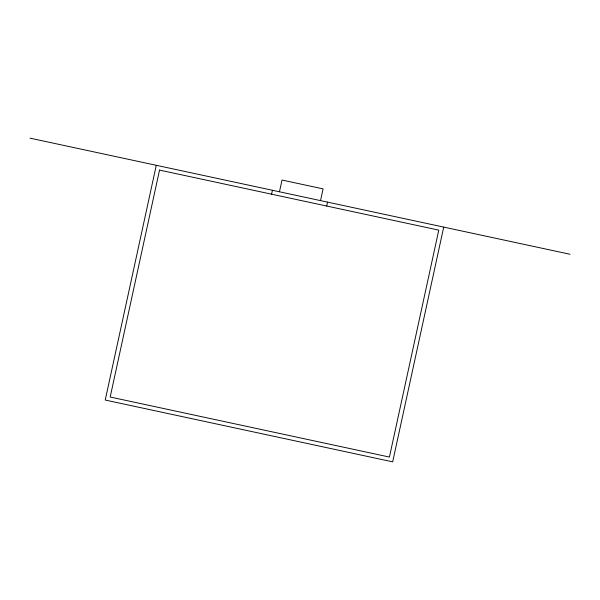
<?xml version="1.0" encoding="UTF-8"?>
<svg xmlns="http://www.w3.org/2000/svg" width="600" height="600" viewBox="0 0 600 600"><rect width="100%" height="100%" fill="white"/><g stroke="black" fill="none" stroke-linecap="round" stroke-linejoin="round"><path stroke-width="0.9" d="M156.278 165.3L105.225 400.05L392.678 461.85L443.722 227.1M271.597 194.19L272.445 190.275M279.465 191.782L282.022 180.045L323.085 188.88L320.535 200.618M326.7 206.04L327.555 202.125M30 138.15L570 254.25M159.532 170.093L110.183 397.02L389.423 457.058L438.772 230.13L159.532 170.093"/></g></svg>
